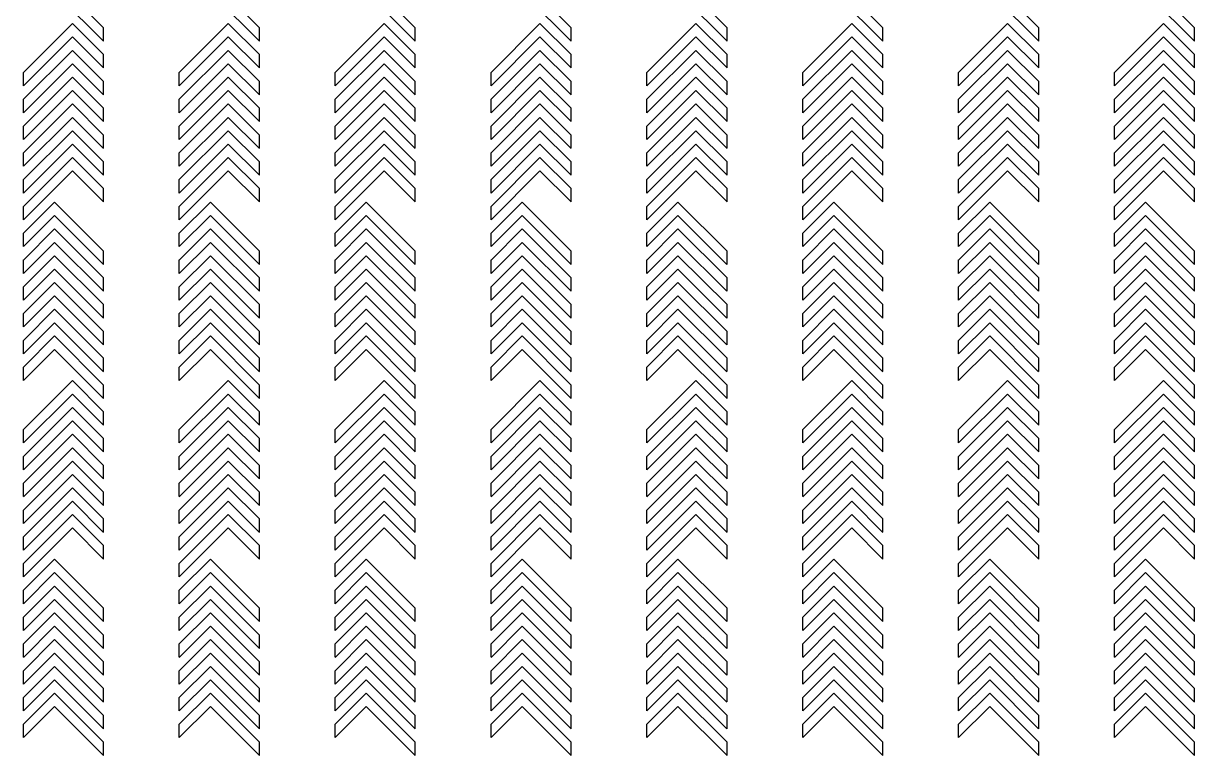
# Model space of a CAD drawing. Header units: millimetres. Extents: x 46777 to 318235, y 145162 to 336036.
# Drawn here: x 164199 to 166386, y 179256 to 180622 of the extents above; entities that cross this region are included whole.
import ezdxf

# ---------------------------------------------------------------- set-up
doc = ezdxf.new("R2010")
doc.units = ezdxf.units.MM

msp = doc.modelspace()

# ---------------------------------------------------------------- linework, layer by layer
at = {"color": 40, "true_color": 0xf8d731}
for p, q in [((164349.1, 180613.8), (164257.6, 180705.3)), ((164640.1, 180613.8), (164548.6, 180705.3)), ((164931.1, 180613.8), (164839.6, 180705.3)), ((165222.1, 180613.8), (165130.6, 180705.3)), ((165513.1, 180613.8), (165421.6, 180705.3)), ((165804.1, 180613.8), (165712.6, 180705.3)), ((166095.1, 180613.8), (166003.6, 180705.3)), ((166386.1, 180613.8), (166294.6, 180705.3)), ((164349.1, 180588.8), (164257.6, 180680.3)), ((164640.1, 180588.8), (164548.6, 180680.3)), ((164931.1, 180588.8), (164839.6, 180680.3)), ((165222.1, 180588.8), (165130.6, 180680.3)), ((165513.1, 180588.8), (165421.6, 180680.3)), ((165804.1, 180588.8), (165712.6, 180680.3)), ((166095.1, 180588.8), (166003.6, 180680.3)), ((166386.1, 180588.8), (166294.6, 180680.3)), ((164199.4, 180530.6), (164290.9, 180622)), ((164290.9, 180622), (164349.1, 180564)), ((164490.5, 180530.6), (164581.9, 180622)), ((164581.9, 180622), (164640.1, 180564)), ((164781.5, 180530.6), (164872.9, 180622)), ((164872.9, 180622), (164931.1, 180564)), ((165072.5, 180530.6), (165163.9, 180622)), ((165163.9, 180622), (165222.1, 180564)), ((165363.5, 180530.6), (165454.9, 180622)), ((165454.9, 180622), (165513.1, 180564)), ((165654.5, 180530.6), (165745.9, 180622)), ((165745.9, 180622), (165804.1, 180564)), ((165945.5, 180530.6), (166036.9, 180622)), ((166036.9, 180622), (166095.1, 180564)), ((166236.5, 180530.6), (166327.9, 180622)), ((166327.9, 180622), (166386.1, 180564)), ((164199.5, 180505.6), (164290.9, 180597)), ((164290.9, 180597), (164349.1, 180539)), ((164349.1, 180588.8), (164349.1, 180613.8)), ((164490.5, 180505.6), (164581.9, 180597)), ((164581.9, 180597), (164640.1, 180539)), ((164640.1, 180588.8), (164640.1, 180613.8)), ((164781.5, 180505.6), (164872.9, 180597)), ((164872.9, 180597), (164931.1, 180539)), ((164931.1, 180588.8), (164931.1, 180613.8)), ((165072.5, 180505.6), (165163.9, 180597)), ((165163.9, 180597), (165222.1, 180539)), ((165222.1, 180588.8), (165222.1, 180613.8)), ((165363.5, 180505.6), (165454.9, 180597)), ((165454.9, 180597), (165513.1, 180539)), ((165513.1, 180588.8), (165513.1, 180613.8)), ((165654.5, 180505.6), (165745.9, 180597)), ((165745.9, 180597), (165804.1, 180539)), ((165804.1, 180588.8), (165804.1, 180613.8)), ((165945.5, 180505.6), (166036.9, 180597)), ((166036.9, 180597), (166095.1, 180539)), ((166095.1, 180588.8), (166095.1, 180613.8)), ((166236.5, 180505.6), (166327.9, 180597)), ((166327.9, 180597), (166386.1, 180539)), ((166386.1, 180588.8), (166386.1, 180613.8)), ((164199.4, 180480.5), (164290.9, 180571.8)), ((164290.9, 180571.8), (164349.1, 180513.8)), ((164349.1, 180539), (164349.1, 180564)), ((164490.5, 180480.5), (164581.9, 180571.8)), ((164581.9, 180571.8), (164640.1, 180513.8)), ((164640.1, 180539), (164640.1, 180564)), ((164781.5, 180480.5), (164872.9, 180571.8)), ((164872.9, 180571.8), (164931.1, 180513.8)), ((164931.1, 180539), (164931.1, 180564)), ((165072.5, 180480.5), (165163.9, 180571.8)), ((165163.9, 180571.8), (165222.1, 180513.8)), ((165222.1, 180539), (165222.1, 180564)), ((165363.5, 180480.5), (165454.9, 180571.8)), ((165454.9, 180571.8), (165513.1, 180513.8)), ((165513.1, 180539), (165513.1, 180564)), ((165654.5, 180480.5), (165745.9, 180571.8)), ((165745.9, 180571.8), (165804.1, 180513.8)), ((165804.1, 180539), (165804.1, 180564)), ((165945.5, 180480.5), (166036.9, 180571.8)), ((166036.9, 180571.8), (166095.1, 180513.8)), ((166095.1, 180539), (166095.1, 180564)), ((166236.5, 180480.5), (166327.9, 180571.8)), ((166327.9, 180571.8), (166386.1, 180513.8)), ((166386.1, 180539), (166386.1, 180564)), ((164199.4, 180505.6), (164199.4, 180530.6)), ((164199.5, 180455.4), (164290.9, 180546.8)), ((164290.9, 180546.8), (164349.1, 180488.8)), ((164490.5, 180455.4), (164581.9, 180546.8)), ((164490.5, 180505.6), (164490.5, 180530.6)), ((164581.9, 180546.8), (164640.1, 180488.8)), ((164781.5, 180455.4), (164872.9, 180546.8)), ((164781.5, 180505.6), (164781.5, 180530.6)), ((164872.9, 180546.8), (164931.1, 180488.8)), ((165072.5, 180455.4), (165163.9, 180546.8)), ((165072.5, 180505.6), (165072.5, 180530.6)), ((165163.9, 180546.8), (165222.1, 180488.8)), ((165363.5, 180455.4), (165454.9, 180546.8)), ((165363.5, 180505.6), (165363.5, 180530.6)), ((165454.9, 180546.8), (165513.1, 180488.8)), ((165654.5, 180455.4), (165745.9, 180546.8)), ((165654.5, 180505.6), (165654.5, 180530.6)), ((165745.9, 180546.8), (165804.1, 180488.8)), ((165945.5, 180455.4), (166036.9, 180546.8)), ((165945.5, 180505.6), (165945.5, 180530.6)), ((166036.9, 180546.8), (166095.1, 180488.8)), ((166236.5, 180455.4), (166327.9, 180546.8)), ((166236.5, 180505.6), (166236.5, 180530.6)), ((166327.9, 180546.8), (166386.1, 180488.8)), ((164199.4, 180430.5), (164290.9, 180521.8)), ((164290.9, 180521.8), (164349.1, 180463.8)), ((164349.1, 180489), (164349.1, 180514)), ((164490.5, 180430.5), (164581.9, 180521.8)), ((164581.9, 180521.8), (164640.1, 180463.8)), ((164640.1, 180489), (164640.1, 180514)), ((164781.5, 180430.5), (164872.9, 180521.8)), ((164872.9, 180521.8), (164931.1, 180463.8)), ((164931.1, 180489), (164931.1, 180514)), ((165072.5, 180430.5), (165163.9, 180521.8)), ((165163.9, 180521.8), (165222.1, 180463.8)), ((165222.1, 180489), (165222.1, 180514)), ((165363.5, 180430.5), (165454.9, 180521.8)), ((165454.9, 180521.8), (165513.1, 180463.8)), ((165513.1, 180489), (165513.1, 180514)), ((165654.5, 180430.5), (165745.9, 180521.8)), ((165745.9, 180521.8), (165804.1, 180463.8)), ((165804.1, 180489), (165804.1, 180514)), ((165945.5, 180430.5), (166036.9, 180521.8)), ((166036.9, 180521.8), (166095.1, 180463.8)), ((166095.1, 180489), (166095.1, 180514)), ((166236.5, 180430.5), (166327.9, 180521.8)), ((166327.9, 180521.8), (166386.1, 180463.8)), ((166386.1, 180489), (166386.1, 180514)), ((164199.5, 180405.4), (164290.9, 180496.8)), ((164290.9, 180496.8), (164349.1, 180438.8)), ((164490.5, 180405.4), (164581.9, 180496.8)), ((164581.9, 180496.8), (164640.1, 180438.8)), ((164781.5, 180405.4), (164872.9, 180496.8)), ((164872.9, 180496.8), (164931.1, 180438.8)), ((165072.5, 180405.4), (165163.9, 180496.8)), ((165163.9, 180496.8), (165222.1, 180438.8)), ((165363.5, 180405.4), (165454.9, 180496.8)), ((165454.9, 180496.8), (165513.1, 180438.8)), ((165654.5, 180405.4), (165745.9, 180496.8)), ((165745.9, 180496.8), (165804.1, 180438.8)), ((165945.5, 180405.4), (166036.9, 180496.8)), ((166036.9, 180496.8), (166095.1, 180438.8)), ((166236.5, 180405.4), (166327.9, 180496.8)), ((166327.9, 180496.8), (166386.1, 180438.8)), ((164199.4, 180455.5), (164199.4, 180480.5)), ((164199.4, 180380.5), (164290.9, 180471.8)), ((164290.9, 180471.8), (164349.1, 180413.8)), ((164490.5, 180455.5), (164490.5, 180480.5)), ((164490.5, 180380.5), (164581.9, 180471.8)), ((164581.9, 180471.8), (164640.1, 180413.8)), ((164781.5, 180455.5), (164781.5, 180480.5)), ((164781.5, 180380.5), (164872.9, 180471.8)), ((164872.9, 180471.8), (164931.1, 180413.8)), ((165072.5, 180455.5), (165072.5, 180480.5)), ((165072.5, 180380.5), (165163.9, 180471.8)), ((165163.9, 180471.8), (165222.1, 180413.8)), ((165363.5, 180455.5), (165363.5, 180480.5)), ((165363.5, 180380.5), (165454.9, 180471.8)), ((165454.9, 180471.8), (165513.1, 180413.8)), ((165654.5, 180455.5), (165654.5, 180480.5)), ((165654.5, 180380.5), (165745.9, 180471.8)), ((165745.9, 180471.8), (165804.1, 180413.8)), ((165945.5, 180455.5), (165945.5, 180480.5)), ((165945.5, 180380.5), (166036.9, 180471.8)), ((166036.9, 180471.8), (166095.1, 180413.8)), ((166236.5, 180455.5), (166236.5, 180480.5)), ((166236.5, 180380.5), (166327.9, 180471.8)), ((166327.9, 180471.8), (166386.1, 180413.8)), ((164199.5, 180355.4), (164290.9, 180446.8)), ((164290.9, 180446.8), (164349.1, 180388.8)), ((164349.1, 180439), (164349.1, 180464)), ((164490.5, 180355.4), (164581.9, 180446.8)), ((164581.9, 180446.8), (164640.1, 180388.8)), ((164640.1, 180439), (164640.1, 180464)), ((164781.5, 180355.4), (164872.9, 180446.8)), ((164872.9, 180446.8), (164931.1, 180388.8)), ((164931.1, 180439), (164931.1, 180464)), ((165072.5, 180355.4), (165163.9, 180446.8)), ((165163.9, 180446.8), (165222.1, 180388.8)), ((165222.1, 180439), (165222.1, 180464)), ((165363.5, 180355.4), (165454.9, 180446.8)), ((165454.9, 180446.8), (165513.1, 180388.8)), ((165513.1, 180439), (165513.1, 180464)), ((165654.5, 180355.4), (165745.9, 180446.8)), ((165745.9, 180446.8), (165804.1, 180388.8)), ((165804.1, 180439), (165804.1, 180464)), ((165945.5, 180355.4), (166036.9, 180446.8)), ((166036.9, 180446.8), (166095.1, 180388.8)), ((166095.1, 180439), (166095.1, 180464)), ((166236.5, 180355.4), (166327.9, 180446.8)), ((166327.9, 180446.8), (166386.1, 180388.8)), ((166386.1, 180439), (166386.1, 180464)), ((164199.4, 180405.5), (164199.4, 180430.5)), ((164199.4, 180330.5), (164290.9, 180421.8)), ((164290.9, 180421.8), (164349.1, 180363.8)), ((164490.5, 180405.5), (164490.5, 180430.5)), ((164490.5, 180330.5), (164581.9, 180421.8)), ((164581.9, 180421.8), (164640.1, 180363.8)), ((164781.5, 180405.5), (164781.5, 180430.5)), ((164781.5, 180330.5), (164872.9, 180421.8)), ((164872.9, 180421.8), (164931.1, 180363.8)), ((165072.5, 180405.5), (165072.5, 180430.5)), ((165072.5, 180330.5), (165163.9, 180421.8)), ((165163.9, 180421.8), (165222.1, 180363.8)), ((165363.5, 180405.5), (165363.5, 180430.5)), ((165363.5, 180330.5), (165454.9, 180421.8)), ((165454.9, 180421.8), (165513.1, 180363.8)), ((165654.5, 180405.5), (165654.5, 180430.5)), ((165654.5, 180330.5), (165745.9, 180421.8)), ((165745.9, 180421.8), (165804.1, 180363.8)), ((165945.5, 180405.5), (165945.5, 180430.5)), ((165945.5, 180330.5), (166036.9, 180421.8)), ((166036.9, 180421.8), (166095.1, 180363.8)), ((166236.5, 180405.5), (166236.5, 180430.5)), ((166236.5, 180330.5), (166327.9, 180421.8)), ((166327.9, 180421.8), (166386.1, 180363.8)), ((164349.1, 180389), (164349.1, 180414)), ((164640.1, 180389), (164640.1, 180414)), ((164931.1, 180389), (164931.1, 180414)), ((165222.1, 180389), (165222.1, 180414)), ((165513.1, 180389), (165513.1, 180414)), ((165804.1, 180389), (165804.1, 180414)), ((166095.1, 180389), (166095.1, 180414)), ((166386.1, 180389), (166386.1, 180414)), ((164199.4, 180355.5), (164199.4, 180380.5)), ((164199.5, 180305.4), (164290.9, 180396.8)), ((164290.9, 180396.8), (164349.1, 180338.8)), ((164490.5, 180305.4), (164581.9, 180396.8)), ((164490.5, 180355.5), (164490.5, 180380.5)), ((164581.9, 180396.8), (164640.1, 180338.8)), ((164781.5, 180305.4), (164872.9, 180396.8)), ((164781.5, 180355.5), (164781.5, 180380.5)), ((164872.9, 180396.8), (164931.1, 180338.8)), ((165072.5, 180305.4), (165163.9, 180396.8)), ((165072.5, 180355.5), (165072.5, 180380.5)), ((165163.9, 180396.8), (165222.1, 180338.8)), ((165363.5, 180305.4), (165454.9, 180396.8)), ((165363.5, 180355.5), (165363.5, 180380.5)), ((165454.9, 180396.8), (165513.1, 180338.8)), ((165654.5, 180305.4), (165745.9, 180396.8)), ((165654.5, 180355.5), (165654.5, 180380.5)), ((165745.9, 180396.8), (165804.1, 180338.8)), ((165945.5, 180305.4), (166036.9, 180396.8)), ((165945.5, 180355.5), (165945.5, 180380.5)), ((166036.9, 180396.8), (166095.1, 180338.8)), ((166236.5, 180305.4), (166327.9, 180396.8)), ((166236.5, 180355.5), (166236.5, 180380.5)), ((166327.9, 180396.8), (166386.1, 180338.8)), ((164199.4, 180280.5), (164290.9, 180372)), ((164290.9, 180372), (164349.1, 180314)), ((164349.1, 180339), (164349.1, 180364)), ((164490.5, 180280.5), (164581.9, 180372)), ((164581.9, 180372), (164640.1, 180314)), ((164640.1, 180339), (164640.1, 180364)), ((164781.5, 180280.5), (164872.9, 180372)), ((164872.9, 180372), (164931.1, 180314)), ((164931.1, 180339), (164931.1, 180364)), ((165072.5, 180280.5), (165163.9, 180372)), ((165163.9, 180372), (165222.1, 180314)), ((165222.1, 180339), (165222.1, 180364)), ((165363.5, 180280.5), (165454.9, 180372)), ((165454.9, 180372), (165513.1, 180314)), ((165513.1, 180339), (165513.1, 180364)), ((165654.5, 180280.5), (165745.9, 180372)), ((165745.9, 180372), (165804.1, 180314)), ((165804.1, 180339), (165804.1, 180364)), ((165945.5, 180280.5), (166036.9, 180372)), ((166036.9, 180372), (166095.1, 180314)), ((166095.1, 180339), (166095.1, 180364)), ((166236.5, 180280.5), (166327.9, 180372)), ((166327.9, 180372), (166386.1, 180314)), ((166386.1, 180339), (166386.1, 180364)), ((164199.4, 180255.5), (164290.9, 180347)), ((164290.9, 180347), (164349.1, 180289)), ((164490.5, 180255.5), (164581.9, 180347)), ((164581.9, 180347), (164640.1, 180289)), ((164781.5, 180255.5), (164872.9, 180347)), ((164872.9, 180347), (164931.1, 180289)), ((165072.5, 180255.5), (165163.9, 180347)), ((165163.9, 180347), (165222.1, 180289)), ((165363.5, 180255.5), (165454.9, 180347)), ((165454.9, 180347), (165513.1, 180289)), ((165654.5, 180255.5), (165745.9, 180347)), ((165745.9, 180347), (165804.1, 180289)), ((165945.5, 180255.5), (166036.9, 180347)), ((166036.9, 180347), (166095.1, 180289)), ((166236.5, 180255.5), (166327.9, 180347)), ((166327.9, 180347), (166386.1, 180289)), ((164199.4, 180305.5), (164199.4, 180330.5)), ((164349.1, 180289), (164349.1, 180314)), ((164490.5, 180305.5), (164490.5, 180330.5)), ((164640.1, 180289), (164640.1, 180314)), ((164781.5, 180305.5), (164781.5, 180330.5)), ((164931.1, 180289), (164931.1, 180314)), ((165072.5, 180305.5), (165072.5, 180330.5)), ((165222.1, 180289), (165222.1, 180314)), ((165363.5, 180305.5), (165363.5, 180330.5)), ((165513.1, 180289), (165513.1, 180314)), ((165654.5, 180305.5), (165654.5, 180330.5)), ((165804.1, 180289), (165804.1, 180314)), ((165945.5, 180305.5), (165945.5, 180330.5)), ((166095.1, 180289), (166095.1, 180314)), ((166236.5, 180305.5), (166236.5, 180330.5)), ((166386.1, 180289), (166386.1, 180314)), ((164199.4, 180255.5), (164199.4, 180280.5)), ((164257.6, 180288.7), (164199.5, 180230.6)), ((164349.1, 180197.3), (164257.6, 180288.7)), ((164548.6, 180288.7), (164490.5, 180230.6)), ((164490.5, 180255.5), (164490.5, 180280.5)), ((164640.1, 180197.3), (164548.6, 180288.7)), ((164839.6, 180288.7), (164781.5, 180230.6)), ((164781.5, 180255.5), (164781.5, 180280.5)), ((164931.1, 180197.3), (164839.6, 180288.7)), ((165130.6, 180288.7), (165072.5, 180230.6)), ((165072.5, 180255.5), (165072.5, 180280.5)), ((165222.1, 180197.3), (165130.6, 180288.7)), ((165421.6, 180288.7), (165363.5, 180230.6)), ((165363.5, 180255.5), (165363.5, 180280.5)), ((165513.1, 180197.3), (165421.6, 180288.7)), ((165712.6, 180288.7), (165654.5, 180230.6)), ((165654.5, 180255.5), (165654.5, 180280.5)), ((165804.1, 180197.3), (165712.6, 180288.7)), ((166003.6, 180288.7), (165945.5, 180230.6)), ((165945.5, 180255.5), (165945.5, 180280.5)), ((166095.1, 180197.3), (166003.6, 180288.7)), ((166294.6, 180288.7), (166236.5, 180230.6)), ((166236.5, 180255.5), (166236.5, 180280.5)), ((166386.1, 180197.3), (166294.6, 180288.7)), ((164257.6, 180263.7), (164199.5, 180205.6)), ((164349, 180172.2), (164257.6, 180263.7)), ((164548.6, 180263.7), (164490.5, 180205.6)), ((164640, 180172.2), (164548.6, 180263.7)), ((164839.6, 180263.7), (164781.5, 180205.6)), ((164931, 180172.2), (164839.6, 180263.7)), ((165130.6, 180263.7), (165072.5, 180205.6)), ((165222, 180172.2), (165130.6, 180263.7)), ((165421.6, 180263.7), (165363.5, 180205.6)), ((165513, 180172.2), (165421.6, 180263.7)), ((165712.6, 180263.7), (165654.5, 180205.6)), ((165804, 180172.2), (165712.6, 180263.7)), ((166003.6, 180263.7), (165945.5, 180205.6)), ((166095, 180172.2), (166003.6, 180263.7)), ((166294.6, 180263.7), (166236.5, 180205.6)), ((166386, 180172.2), (166294.6, 180263.7)), ((164257.6, 180238.5), (164199.5, 180180.5)), ((164199.5, 180205.6), (164199.5, 180230.6)), ((164349.1, 180147.2), (164257.6, 180238.5)), ((164548.6, 180238.5), (164490.5, 180180.5)), ((164490.5, 180205.6), (164490.5, 180230.6)), ((164640.1, 180147.2), (164548.6, 180238.5)), ((164839.6, 180238.5), (164781.5, 180180.5)), ((164781.5, 180205.6), (164781.5, 180230.6)), ((164931.1, 180147.2), (164839.6, 180238.5)), ((165130.6, 180238.5), (165072.5, 180180.5)), ((165072.5, 180205.6), (165072.5, 180230.6)), ((165222.1, 180147.2), (165130.6, 180238.5)), ((165421.6, 180238.5), (165363.5, 180180.5)), ((165363.5, 180205.6), (165363.5, 180230.6)), ((165513.1, 180147.2), (165421.6, 180238.5)), ((165712.6, 180238.5), (165654.5, 180180.5)), ((165654.5, 180205.6), (165654.5, 180230.6)), ((165804.1, 180147.2), (165712.6, 180238.5)), ((166003.6, 180238.5), (165945.5, 180180.5)), ((165945.5, 180205.6), (165945.5, 180230.6)), ((166095.1, 180147.2), (166003.6, 180238.5)), ((166294.6, 180238.5), (166236.5, 180180.5)), ((166236.5, 180205.6), (166236.5, 180230.6)), ((166386.1, 180147.2), (166294.6, 180238.5)), ((164257.6, 180213.5), (164199.5, 180155.5)), ((164349, 180122.1), (164257.6, 180213.5)), ((164548.6, 180213.5), (164490.5, 180155.5)), ((164640, 180122.1), (164548.6, 180213.5)), ((164839.6, 180213.5), (164781.5, 180155.5)), ((164931, 180122.1), (164839.6, 180213.5)), ((165130.6, 180213.5), (165072.5, 180155.5)), ((165222, 180122.1), (165130.6, 180213.5)), ((165421.6, 180213.5), (165363.5, 180155.5)), ((165513, 180122.1), (165421.6, 180213.5)), ((165712.6, 180213.5), (165654.5, 180155.5)), ((165804, 180122.1), (165712.6, 180213.5)), ((166003.6, 180213.5), (165945.5, 180155.5)), ((166095, 180122.1), (166003.6, 180213.5)), ((166294.6, 180213.5), (166236.5, 180155.5)), ((166386, 180122.1), (166294.6, 180213.5)), ((164257.6, 180188.5), (164199.5, 180130.5)), ((164199.5, 180155.6), (164199.5, 180180.6)), ((164349.1, 180097.2), (164257.6, 180188.5)), ((164349.1, 180172.3), (164349.1, 180197.3)), ((164548.6, 180188.5), (164490.5, 180130.5)), ((164490.5, 180155.6), (164490.5, 180180.6)), ((164640.1, 180097.2), (164548.6, 180188.5)), ((164640.1, 180172.3), (164640.1, 180197.3)), ((164839.6, 180188.5), (164781.5, 180130.5)), ((164781.5, 180155.6), (164781.5, 180180.6)), ((164931.1, 180097.2), (164839.6, 180188.5)), ((164931.1, 180172.3), (164931.1, 180197.3)), ((165130.6, 180188.5), (165072.5, 180130.5)), ((165072.5, 180155.6), (165072.5, 180180.6)), ((165222.1, 180097.2), (165130.6, 180188.5)), ((165222.1, 180172.3), (165222.1, 180197.3)), ((165421.6, 180188.5), (165363.5, 180130.5)), ((165363.5, 180155.6), (165363.5, 180180.6)), ((165513.1, 180097.2), (165421.6, 180188.5)), ((165513.1, 180172.3), (165513.1, 180197.3)), ((165712.6, 180188.5), (165654.5, 180130.5)), ((165654.5, 180155.6), (165654.5, 180180.6)), ((165804.1, 180097.2), (165712.6, 180188.5)), ((165804.1, 180172.3), (165804.1, 180197.3)), ((166003.6, 180188.5), (165945.5, 180130.5)), ((165945.5, 180155.6), (165945.5, 180180.6)), ((166095.1, 180097.2), (166003.6, 180188.5)), ((166095.1, 180172.3), (166095.1, 180197.3)), ((166294.6, 180188.5), (166236.5, 180130.5)), ((166236.5, 180155.6), (166236.5, 180180.6)), ((166386.1, 180097.2), (166294.6, 180188.5)), ((166386.1, 180172.3), (166386.1, 180197.3)), ((164257.6, 180163.5), (164199.5, 180105.5)), ((164349, 180072.1), (164257.6, 180163.5)), ((164548.6, 180163.5), (164490.5, 180105.5)), ((164640, 180072.1), (164548.6, 180163.5)), ((164839.6, 180163.5), (164781.5, 180105.5)), ((164931, 180072.1), (164839.6, 180163.5)), ((165130.6, 180163.5), (165072.5, 180105.5)), ((165222, 180072.1), (165130.6, 180163.5)), ((165421.6, 180163.5), (165363.5, 180105.5)), ((165513, 180072.1), (165421.6, 180163.5)), ((165712.6, 180163.5), (165654.5, 180105.5)), ((165804, 180072.1), (165712.6, 180163.5)), ((166003.6, 180163.5), (165945.5, 180105.5)), ((166095, 180072.1), (166003.6, 180163.5)), ((166294.6, 180163.5), (166236.5, 180105.5)), ((166386, 180072.1), (166294.6, 180163.5)), ((164257.6, 180138.5), (164199.5, 180080.5)), ((164349.1, 180047.2), (164257.6, 180138.5)), ((164349.1, 180122.2), (164349.1, 180147.2)), ((164548.6, 180138.5), (164490.5, 180080.5)), ((164640.1, 180047.2), (164548.6, 180138.5)), ((164640.1, 180122.2), (164640.1, 180147.2)), ((164839.6, 180138.5), (164781.5, 180080.5)), ((164931.1, 180047.2), (164839.6, 180138.5)), ((164931.1, 180122.2), (164931.1, 180147.2)), ((165130.6, 180138.5), (165072.5, 180080.5)), ((165222.1, 180047.2), (165130.6, 180138.5)), ((165222.1, 180122.2), (165222.1, 180147.2)), ((165421.6, 180138.5), (165363.5, 180080.5)), ((165513.1, 180047.2), (165421.6, 180138.5)), ((165513.1, 180122.2), (165513.1, 180147.2)), ((165712.6, 180138.5), (165654.5, 180080.5)), ((165804.1, 180047.2), (165712.6, 180138.5)), ((165804.1, 180122.2), (165804.1, 180147.2)), ((166003.6, 180138.5), (165945.5, 180080.5)), ((166095.1, 180047.2), (166003.6, 180138.5)), ((166095.1, 180122.2), (166095.1, 180147.2)), ((166294.6, 180138.5), (166236.5, 180080.5)), ((166386.1, 180047.2), (166294.6, 180138.5)), ((166386.1, 180122.2), (166386.1, 180147.2)), ((164199.5, 180105.6), (164199.5, 180130.6)), ((164490.5, 180105.6), (164490.5, 180130.6)), ((164781.5, 180105.6), (164781.5, 180130.6)), ((165072.5, 180105.6), (165072.5, 180130.6)), ((165363.5, 180105.6), (165363.5, 180130.6)), ((165654.5, 180105.6), (165654.5, 180130.6)), ((165945.5, 180105.6), (165945.5, 180130.6)), ((166236.5, 180105.6), (166236.5, 180130.6)), ((164257.6, 180113.5), (164199.5, 180055.5)), ((164349, 180022.1), (164257.6, 180113.5)), ((164349.1, 180072.2), (164349.1, 180097.2)), ((164548.6, 180113.5), (164490.5, 180055.5)), ((164640, 180022.1), (164548.6, 180113.5)), ((164640.1, 180072.2), (164640.1, 180097.2)), ((164839.6, 180113.5), (164781.5, 180055.5)), ((164931, 180022.1), (164839.6, 180113.5)), ((164931.1, 180072.2), (164931.1, 180097.2)), ((165130.6, 180113.5), (165072.5, 180055.5)), ((165222, 180022.1), (165130.6, 180113.5)), ((165222.1, 180072.2), (165222.1, 180097.2)), ((165421.6, 180113.5), (165363.5, 180055.5)), ((165513, 180022.1), (165421.6, 180113.5)), ((165513.1, 180072.2), (165513.1, 180097.2)), ((165712.6, 180113.5), (165654.5, 180055.5)), ((165804, 180022.1), (165712.6, 180113.5)), ((165804.1, 180072.2), (165804.1, 180097.2)), ((166003.6, 180113.5), (165945.5, 180055.5)), ((166095, 180022.1), (166003.6, 180113.5)), ((166095.1, 180072.2), (166095.1, 180097.2)), ((166294.6, 180113.5), (166236.5, 180055.5)), ((166386, 180022.1), (166294.6, 180113.5)), ((166386.1, 180072.2), (166386.1, 180097.2)), ((164257.6, 180088.5), (164199.5, 180030.5)), ((164199.5, 180055.6), (164199.5, 180080.6)), ((164349.1, 179997.2), (164257.6, 180088.5)), ((164548.6, 180088.5), (164490.5, 180030.5)), ((164490.5, 180055.6), (164490.5, 180080.6)), ((164640.1, 179997.2), (164548.6, 180088.5)), ((164839.6, 180088.5), (164781.5, 180030.5)), ((164781.5, 180055.6), (164781.5, 180080.6)), ((164931.1, 179997.2), (164839.6, 180088.5)), ((165130.6, 180088.5), (165072.5, 180030.5)), ((165072.5, 180055.6), (165072.5, 180080.6)), ((165222.1, 179997.2), (165130.6, 180088.5)), ((165421.6, 180088.5), (165363.5, 180030.5)), ((165363.5, 180055.6), (165363.5, 180080.6)), ((165513.1, 179997.2), (165421.6, 180088.5)), ((165712.6, 180088.5), (165654.5, 180030.5)), ((165654.5, 180055.6), (165654.5, 180080.6)), ((165804.1, 179997.2), (165712.6, 180088.5)), ((166003.6, 180088.5), (165945.5, 180030.5)), ((165945.5, 180055.6), (165945.5, 180080.6)), ((166095.1, 179997.2), (166003.6, 180088.5)), ((166294.6, 180088.5), (166236.5, 180030.5)), ((166236.5, 180055.6), (166236.5, 180080.6)), ((166386.1, 179997.2), (166294.6, 180088.5)), ((164257.6, 180063.5), (164199.5, 180005.5)), ((164349, 179972.1), (164257.6, 180063.5)), ((164548.6, 180063.5), (164490.5, 180005.5)), ((164640, 179972.1), (164548.6, 180063.5)), ((164839.6, 180063.5), (164781.5, 180005.5)), ((164931, 179972.1), (164839.6, 180063.5)), ((165130.6, 180063.5), (165072.5, 180005.5)), ((165222, 179972.1), (165130.6, 180063.5)), ((165421.6, 180063.5), (165363.5, 180005.5)), ((165513, 179972.1), (165421.6, 180063.5)), ((165712.6, 180063.5), (165654.5, 180005.5)), ((165804, 179972.1), (165712.6, 180063.5)), ((166003.6, 180063.5), (165945.5, 180005.5)), ((166095, 179972.1), (166003.6, 180063.5)), ((166294.6, 180063.5), (166236.5, 180005.5)), ((166386, 179972.1), (166294.6, 180063.5)), ((164257.6, 180038.7), (164199.5, 179980.6)), ((164199.5, 180005.6), (164199.5, 180030.6)), ((164349.1, 179947.2), (164257.6, 180038.7)), ((164349.1, 180022.2), (164349.1, 180047.2)), ((164548.6, 180038.7), (164490.5, 179980.6)), ((164490.5, 180005.6), (164490.5, 180030.6)), ((164640.1, 179947.2), (164548.6, 180038.7)), ((164640.1, 180022.2), (164640.1, 180047.2)), ((164839.6, 180038.7), (164781.5, 179980.6)), ((164781.5, 180005.6), (164781.5, 180030.6)), ((164931.1, 179947.2), (164839.6, 180038.7)), ((164931.1, 180022.2), (164931.1, 180047.2)), ((165130.6, 180038.7), (165072.5, 179980.6)), ((165072.5, 180005.6), (165072.5, 180030.6)), ((165222.1, 179947.2), (165130.6, 180038.7)), ((165222.1, 180022.2), (165222.1, 180047.2)), ((165421.6, 180038.7), (165363.5, 179980.6)), ((165363.5, 180005.6), (165363.5, 180030.6)), ((165513.1, 179947.2), (165421.6, 180038.7)), ((165513.1, 180022.2), (165513.1, 180047.2)), ((165712.6, 180038.7), (165654.5, 179980.6)), ((165654.5, 180005.6), (165654.5, 180030.6)), ((165804.1, 179947.2), (165712.6, 180038.7)), ((165804.1, 180022.2), (165804.1, 180047.2)), ((166003.6, 180038.7), (165945.5, 179980.6)), ((165945.5, 180005.6), (165945.5, 180030.6)), ((166095.1, 179947.2), (166003.6, 180038.7)), ((166095.1, 180022.2), (166095.1, 180047.2)), ((166294.6, 180038.7), (166236.5, 179980.6)), ((166236.5, 180005.6), (166236.5, 180030.6)), ((166386.1, 179947.2), (166294.6, 180038.7)), ((166386.1, 180022.2), (166386.1, 180047.2)), ((164257.6, 180013.7), (164199.5, 179955.6)), ((164349.1, 179922.2), (164257.6, 180013.7)), ((164548.6, 180013.7), (164490.5, 179955.6)), ((164640.1, 179922.2), (164548.6, 180013.7)), ((164839.6, 180013.7), (164781.5, 179955.6)), ((164931.1, 179922.2), (164839.6, 180013.7)), ((165130.6, 180013.7), (165072.5, 179955.6)), ((165222.1, 179922.2), (165130.6, 180013.7)), ((165421.6, 180013.7), (165363.5, 179955.6)), ((165513.1, 179922.2), (165421.6, 180013.7)), ((165712.6, 180013.7), (165654.5, 179955.6)), ((165804.1, 179922.2), (165712.6, 180013.7)), ((166003.6, 180013.7), (165945.5, 179955.6)), ((166095.1, 179922.2), (166003.6, 180013.7)), ((166294.6, 180013.7), (166236.5, 179955.6)), ((166386.1, 179922.2), (166294.6, 180013.7)), ((164349.1, 179972.2), (164349.1, 179997.2)), ((164640.1, 179972.2), (164640.1, 179997.2)), ((164931.1, 179972.2), (164931.1, 179997.2)), ((165222.1, 179972.2), (165222.1, 179997.2)), ((165513.1, 179972.2), (165513.1, 179997.2)), ((165804.1, 179972.2), (165804.1, 179997.2)), ((166095.1, 179972.2), (166095.1, 179997.2)), ((166386.1, 179972.2), (166386.1, 179997.2)), ((164199.5, 179955.6), (164199.5, 179980.6)), ((164490.5, 179955.6), (164490.5, 179980.6)), ((164781.5, 179955.6), (164781.5, 179980.6)), ((165072.5, 179955.6), (165072.5, 179980.6)), ((165363.5, 179955.6), (165363.5, 179980.6)), ((165654.5, 179955.6), (165654.5, 179980.6)), ((165945.5, 179955.6), (165945.5, 179980.6)), ((166236.5, 179955.6), (166236.5, 179980.6)), ((164199.4, 179864), (164290.9, 179955.4)), ((164290.9, 179955.4), (164349.1, 179897.4)), ((164349.1, 179922.2), (164349.1, 179947.2)), ((164490.5, 179864), (164581.9, 179955.4)), ((164581.9, 179955.4), (164640.1, 179897.4)), ((164640.1, 179922.2), (164640.1, 179947.2)), ((164781.5, 179864), (164872.9, 179955.4)), ((164872.9, 179955.4), (164931.1, 179897.4)), ((164931.1, 179922.2), (164931.1, 179947.2)), ((165072.5, 179864), (165163.9, 179955.4)), ((165163.9, 179955.4), (165222.1, 179897.4)), ((165222.1, 179922.2), (165222.1, 179947.2)), ((165363.5, 179864), (165454.9, 179955.4)), ((165454.9, 179955.4), (165513.1, 179897.4)), ((165513.1, 179922.2), (165513.1, 179947.2)), ((165654.5, 179864), (165745.9, 179955.4)), ((165745.9, 179955.4), (165804.1, 179897.4)), ((165804.1, 179922.2), (165804.1, 179947.2)), ((165945.5, 179864), (166036.9, 179955.4)), ((166036.9, 179955.4), (166095.1, 179897.4)), ((166095.1, 179922.2), (166095.1, 179947.2)), ((166236.5, 179864), (166327.9, 179955.4)), ((166327.9, 179955.4), (166386.1, 179897.4)), ((166386.1, 179922.2), (166386.1, 179947.2)), ((164199.5, 179839), (164290.9, 179930.4)), ((164290.9, 179930.4), (164349.1, 179872.4)), ((164490.5, 179839), (164581.9, 179930.4)), ((164581.9, 179930.4), (164640.1, 179872.4)), ((164781.5, 179839), (164872.9, 179930.4)), ((164872.9, 179930.4), (164931.1, 179872.4)), ((165072.5, 179839), (165163.9, 179930.4)), ((165163.9, 179930.4), (165222.1, 179872.4)), ((165363.5, 179839), (165454.9, 179930.4)), ((165454.9, 179930.4), (165513.1, 179872.4)), ((165654.5, 179839), (165745.9, 179930.4)), ((165745.9, 179930.4), (165804.1, 179872.4)), ((165945.5, 179839), (166036.9, 179930.4)), ((166036.9, 179930.4), (166095.1, 179872.4)), ((166236.5, 179839), (166327.9, 179930.4)), ((166327.9, 179930.4), (166386.1, 179872.4)), ((164199.4, 179813.9), (164290.9, 179905.2)), ((164290.9, 179905.2), (164349.1, 179847.2)), ((164349.1, 179872.4), (164349.1, 179897.4)), ((164490.5, 179813.9), (164581.9, 179905.2)), ((164581.9, 179905.2), (164640.1, 179847.2)), ((164640.1, 179872.4), (164640.1, 179897.4)), ((164781.5, 179813.9), (164872.9, 179905.2)), ((164872.9, 179905.2), (164931.1, 179847.2)), ((164931.1, 179872.4), (164931.1, 179897.4)), ((165072.5, 179813.9), (165163.9, 179905.2)), ((165163.9, 179905.2), (165222.1, 179847.2)), ((165222.1, 179872.4), (165222.1, 179897.4)), ((165363.5, 179813.9), (165454.9, 179905.2)), ((165454.9, 179905.2), (165513.1, 179847.2)), ((165513.1, 179872.4), (165513.1, 179897.4)), ((165654.5, 179813.9), (165745.9, 179905.2)), ((165745.9, 179905.2), (165804.1, 179847.2)), ((165804.1, 179872.4), (165804.1, 179897.4)), ((165945.5, 179813.9), (166036.9, 179905.2)), ((166036.9, 179905.2), (166095.1, 179847.2)), ((166095.1, 179872.4), (166095.1, 179897.4)), ((166236.5, 179813.9), (166327.9, 179905.2)), ((166327.9, 179905.2), (166386.1, 179847.2)), ((166386.1, 179872.4), (166386.1, 179897.4)), ((164199.5, 179788.8), (164290.9, 179880.2)), ((164290.9, 179880.2), (164349.1, 179822.2)), ((164490.5, 179788.8), (164581.9, 179880.2)), ((164581.9, 179880.2), (164640.1, 179822.2)), ((164781.5, 179788.8), (164872.9, 179880.2)), ((164872.9, 179880.2), (164931.1, 179822.2)), ((165072.5, 179788.8), (165163.9, 179880.2)), ((165163.9, 179880.2), (165222.1, 179822.2)), ((165363.5, 179788.8), (165454.9, 179880.2)), ((165454.9, 179880.2), (165513.1, 179822.2)), ((165654.5, 179788.8), (165745.9, 179880.2)), ((165745.9, 179880.2), (165804.1, 179822.2)), ((165945.5, 179788.8), (166036.9, 179880.2)), ((166036.9, 179880.2), (166095.1, 179822.2)), ((166236.5, 179788.8), (166327.9, 179880.2)), ((166327.9, 179880.2), (166386.1, 179822.2)), ((164199.4, 179839), (164199.4, 179864)), ((164199.4, 179763.9), (164290.9, 179855.2)), ((164290.9, 179855.2), (164349.1, 179797.2)), ((164490.5, 179839), (164490.5, 179864)), ((164490.5, 179763.9), (164581.9, 179855.2)), ((164581.9, 179855.2), (164640.1, 179797.2)), ((164781.5, 179839), (164781.5, 179864)), ((164781.5, 179763.9), (164872.9, 179855.2)), ((164872.9, 179855.2), (164931.1, 179797.2)), ((165072.5, 179839), (165072.5, 179864)), ((165072.5, 179763.9), (165163.9, 179855.2)), ((165163.9, 179855.2), (165222.1, 179797.2)), ((165363.5, 179839), (165363.5, 179864)), ((165363.5, 179763.9), (165454.9, 179855.2)), ((165454.9, 179855.2), (165513.1, 179797.2)), ((165654.5, 179839), (165654.5, 179864)), ((165654.5, 179763.9), (165745.9, 179855.2)), ((165745.9, 179855.2), (165804.1, 179797.2)), ((165945.5, 179839), (165945.5, 179864)), ((165945.5, 179763.9), (166036.9, 179855.2)), ((166036.9, 179855.2), (166095.1, 179797.2)), ((166236.5, 179839), (166236.5, 179864)), ((166236.5, 179763.9), (166327.9, 179855.2)), ((166327.9, 179855.2), (166386.1, 179797.2)), ((164199.5, 179738.8), (164290.9, 179830.2)), ((164290.9, 179830.2), (164349.1, 179772.2)), ((164349.1, 179822.4), (164349.1, 179847.4)), ((164490.5, 179738.8), (164581.9, 179830.2)), ((164581.9, 179830.2), (164640.1, 179772.2)), ((164640.1, 179822.4), (164640.1, 179847.4)), ((164781.5, 179738.8), (164872.9, 179830.2)), ((164872.9, 179830.2), (164931.1, 179772.2)), ((164931.1, 179822.4), (164931.1, 179847.4)), ((165072.5, 179738.8), (165163.9, 179830.2)), ((165163.9, 179830.2), (165222.1, 179772.2)), ((165222.1, 179822.4), (165222.1, 179847.4)), ((165363.5, 179738.8), (165454.9, 179830.2)), ((165454.9, 179830.2), (165513.1, 179772.2)), ((165513.1, 179822.4), (165513.1, 179847.4)), ((165654.5, 179738.8), (165745.9, 179830.2)), ((165745.9, 179830.2), (165804.1, 179772.2)), ((165804.1, 179822.4), (165804.1, 179847.4)), ((165945.5, 179738.8), (166036.9, 179830.2)), ((166036.9, 179830.2), (166095.1, 179772.2)), ((166095.1, 179822.4), (166095.1, 179847.4)), ((166236.5, 179738.8), (166327.9, 179830.2)), ((166327.9, 179830.2), (166386.1, 179772.2)), ((166386.1, 179822.4), (166386.1, 179847.4)), ((164199.4, 179788.9), (164199.4, 179813.9)), ((164490.5, 179788.9), (164490.5, 179813.9)), ((164781.5, 179788.9), (164781.5, 179813.9)), ((165072.5, 179788.9), (165072.5, 179813.9)), ((165363.5, 179788.9), (165363.5, 179813.9)), ((165654.5, 179788.9), (165654.5, 179813.9)), ((165945.5, 179788.9), (165945.5, 179813.9)), ((166236.5, 179788.9), (166236.5, 179813.9)), ((164199.4, 179713.9), (164290.9, 179805.2)), ((164290.9, 179805.2), (164349.1, 179747.2)), ((164349.1, 179772.4), (164349.1, 179797.4)), ((164490.5, 179713.9), (164581.9, 179805.2)), ((164581.9, 179805.2), (164640.1, 179747.2)), ((164640.1, 179772.4), (164640.1, 179797.4)), ((164781.5, 179713.9), (164872.9, 179805.2)), ((164872.9, 179805.2), (164931.1, 179747.2)), ((164931.1, 179772.4), (164931.1, 179797.4)), ((165072.5, 179713.9), (165163.9, 179805.2)), ((165163.9, 179805.2), (165222.1, 179747.2)), ((165222.1, 179772.4), (165222.1, 179797.4)), ((165363.5, 179713.9), (165454.9, 179805.2)), ((165454.9, 179805.2), (165513.1, 179747.2)), ((165513.1, 179772.4), (165513.1, 179797.4)), ((165654.5, 179713.9), (165745.9, 179805.2)), ((165745.9, 179805.2), (165804.1, 179747.2)), ((165804.1, 179772.4), (165804.1, 179797.4)), ((165945.5, 179713.9), (166036.9, 179805.2)), ((166036.9, 179805.2), (166095.1, 179747.2)), ((166095.1, 179772.4), (166095.1, 179797.4)), ((166236.5, 179713.9), (166327.9, 179805.2)), ((166327.9, 179805.2), (166386.1, 179747.2)), ((166386.1, 179772.4), (166386.1, 179797.4)), ((164199.5, 179688.8), (164290.9, 179780.2)), ((164290.9, 179780.2), (164349.1, 179722.2)), ((164490.5, 179688.8), (164581.9, 179780.2)), ((164581.9, 179780.2), (164640.1, 179722.2)), ((164781.5, 179688.8), (164872.9, 179780.2)), ((164872.9, 179780.2), (164931.1, 179722.2)), ((165072.5, 179688.8), (165163.9, 179780.2)), ((165163.9, 179780.2), (165222.1, 179722.2)), ((165363.5, 179688.8), (165454.9, 179780.2)), ((165454.9, 179780.2), (165513.1, 179722.2)), ((165654.5, 179688.8), (165745.9, 179780.2)), ((165745.9, 179780.2), (165804.1, 179722.2)), ((165945.5, 179688.8), (166036.9, 179780.2)), ((166036.9, 179780.2), (166095.1, 179722.2)), ((166236.5, 179688.8), (166327.9, 179780.2)), ((166327.9, 179780.2), (166386.1, 179722.2)), ((164199.4, 179738.9), (164199.4, 179763.9)), ((164199.4, 179663.9), (164290.9, 179755.2)), ((164290.9, 179755.2), (164349.1, 179697.2)), ((164349.1, 179722.4), (164349.1, 179747.4)), ((164490.5, 179738.9), (164490.5, 179763.9)), ((164490.5, 179663.9), (164581.9, 179755.2)), ((164581.9, 179755.2), (164640.1, 179697.2)), ((164640.1, 179722.4), (164640.1, 179747.4)), ((164781.5, 179738.9), (164781.5, 179763.9)), ((164781.5, 179663.9), (164872.9, 179755.2)), ((164872.9, 179755.2), (164931.1, 179697.2)), ((164931.1, 179722.4), (164931.1, 179747.4)), ((165072.5, 179738.9), (165072.5, 179763.9)), ((165072.5, 179663.9), (165163.9, 179755.2)), ((165163.9, 179755.2), (165222.1, 179697.2)), ((165222.1, 179722.4), (165222.1, 179747.4)), ((165363.5, 179738.9), (165363.5, 179763.9)), ((165363.5, 179663.9), (165454.9, 179755.2)), ((165454.9, 179755.2), (165513.1, 179697.2)), ((165513.1, 179722.4), (165513.1, 179747.4)), ((165654.5, 179738.9), (165654.5, 179763.9)), ((165654.5, 179663.9), (165745.9, 179755.2)), ((165745.9, 179755.2), (165804.1, 179697.2)), ((165804.1, 179722.4), (165804.1, 179747.4)), ((165945.5, 179738.9), (165945.5, 179763.9)), ((165945.5, 179663.9), (166036.9, 179755.2)), ((166036.9, 179755.2), (166095.1, 179697.2)), ((166095.1, 179722.4), (166095.1, 179747.4)), ((166236.5, 179738.9), (166236.5, 179763.9)), ((166236.5, 179663.9), (166327.9, 179755.2)), ((166327.9, 179755.2), (166386.1, 179697.2)), ((166386.1, 179722.4), (166386.1, 179747.4)), ((164199.5, 179638.8), (164290.9, 179730.2)), ((164290.9, 179730.2), (164349.1, 179672.2)), ((164490.5, 179638.8), (164581.9, 179730.2)), ((164581.9, 179730.2), (164640.1, 179672.2)), ((164781.5, 179638.8), (164872.9, 179730.2)), ((164872.9, 179730.2), (164931.1, 179672.2)), ((165072.5, 179638.8), (165163.9, 179730.2)), ((165163.9, 179730.2), (165222.1, 179672.2)), ((165363.5, 179638.8), (165454.9, 179730.2)), ((165454.9, 179730.2), (165513.1, 179672.2)), ((165654.5, 179638.8), (165745.9, 179730.2)), ((165745.9, 179730.2), (165804.1, 179672.2)), ((165945.5, 179638.8), (166036.9, 179730.2)), ((166036.9, 179730.2), (166095.1, 179672.2)), ((166236.5, 179638.8), (166327.9, 179730.2)), ((166327.9, 179730.2), (166386.1, 179672.2)), ((164199.4, 179688.9), (164199.4, 179713.9)), ((164199.4, 179613.9), (164290.9, 179705.4)), ((164290.9, 179705.4), (164349.1, 179647.4)), ((164490.5, 179688.9), (164490.5, 179713.9)), ((164490.5, 179613.9), (164581.9, 179705.4)), ((164581.9, 179705.4), (164640.1, 179647.4)), ((164781.5, 179688.9), (164781.5, 179713.9)), ((164781.5, 179613.9), (164872.9, 179705.4)), ((164872.9, 179705.4), (164931.1, 179647.4)), ((165072.5, 179688.9), (165072.5, 179713.9)), ((165072.5, 179613.9), (165163.9, 179705.4)), ((165163.9, 179705.4), (165222.1, 179647.4)), ((165363.5, 179688.9), (165363.5, 179713.9)), ((165363.5, 179613.9), (165454.9, 179705.4)), ((165454.9, 179705.4), (165513.1, 179647.4)), ((165654.5, 179688.9), (165654.5, 179713.9)), ((165654.5, 179613.9), (165745.9, 179705.4)), ((165745.9, 179705.4), (165804.1, 179647.4)), ((165945.5, 179688.9), (165945.5, 179713.9)), ((165945.5, 179613.9), (166036.9, 179705.4)), ((166036.9, 179705.4), (166095.1, 179647.4)), ((166236.5, 179688.9), (166236.5, 179713.9)), ((166236.5, 179613.9), (166327.9, 179705.4)), ((166327.9, 179705.4), (166386.1, 179647.4)), ((164199.4, 179588.9), (164290.9, 179680.4)), ((164290.9, 179680.4), (164349.1, 179622.4)), ((164349.1, 179672.4), (164349.1, 179697.4)), ((164490.5, 179588.9), (164581.9, 179680.4)), ((164581.9, 179680.4), (164640.1, 179622.4)), ((164640.1, 179672.4), (164640.1, 179697.4)), ((164781.5, 179588.9), (164872.9, 179680.4)), ((164872.9, 179680.4), (164931.1, 179622.4)), ((164931.1, 179672.4), (164931.1, 179697.4)), ((165072.5, 179588.9), (165163.9, 179680.4)), ((165163.9, 179680.4), (165222.1, 179622.4)), ((165222.1, 179672.4), (165222.1, 179697.4)), ((165363.5, 179588.9), (165454.9, 179680.4)), ((165454.9, 179680.4), (165513.1, 179622.4)), ((165513.1, 179672.4), (165513.1, 179697.4)), ((165654.5, 179588.9), (165745.9, 179680.4)), ((165745.9, 179680.4), (165804.1, 179622.4)), ((165804.1, 179672.4), (165804.1, 179697.4)), ((165945.5, 179588.9), (166036.9, 179680.4)), ((166036.9, 179680.4), (166095.1, 179622.4)), ((166095.1, 179672.4), (166095.1, 179697.4)), ((166236.5, 179588.9), (166327.9, 179680.4)), ((166327.9, 179680.4), (166386.1, 179622.4)), ((166386.1, 179672.4), (166386.1, 179697.4)), ((164199.4, 179638.9), (164199.4, 179663.9)), ((164490.5, 179638.9), (164490.5, 179663.9)), ((164781.5, 179638.9), (164781.5, 179663.9)), ((165072.5, 179638.9), (165072.5, 179663.9)), ((165363.5, 179638.9), (165363.5, 179663.9)), ((165654.5, 179638.9), (165654.5, 179663.9)), ((165945.5, 179638.9), (165945.5, 179663.9)), ((166236.5, 179638.9), (166236.5, 179663.9)), ((164349.1, 179622.4), (164349.1, 179647.4)), ((164640.1, 179622.4), (164640.1, 179647.4)), ((164931.1, 179622.4), (164931.1, 179647.4)), ((165222.1, 179622.4), (165222.1, 179647.4)), ((165513.1, 179622.4), (165513.1, 179647.4)), ((165804.1, 179622.4), (165804.1, 179647.4)), ((166095.1, 179622.4), (166095.1, 179647.4)), ((166386.1, 179622.4), (166386.1, 179647.4)), ((164199.4, 179588.9), (164199.4, 179613.9)), ((164257.6, 179622.1), (164199.5, 179564)), ((164349.1, 179530.7), (164257.6, 179622.1)), ((164548.6, 179622.1), (164490.5, 179564)), ((164490.5, 179588.9), (164490.5, 179613.9)), ((164640.1, 179530.7), (164548.6, 179622.1)), ((164839.6, 179622.1), (164781.5, 179564)), ((164781.5, 179588.9), (164781.5, 179613.9)), ((164931.1, 179530.7), (164839.6, 179622.1)), ((165130.6, 179622.1), (165072.5, 179564)), ((165072.5, 179588.9), (165072.5, 179613.9)), ((165222.1, 179530.7), (165130.6, 179622.1)), ((165421.6, 179622.1), (165363.5, 179564)), ((165363.5, 179588.9), (165363.5, 179613.9)), ((165513.1, 179530.7), (165421.6, 179622.1)), ((165712.6, 179622.1), (165654.5, 179564)), ((165654.5, 179588.9), (165654.5, 179613.9)), ((165804.1, 179530.7), (165712.6, 179622.1)), ((166003.6, 179622.1), (165945.5, 179564)), ((165945.5, 179588.9), (165945.5, 179613.9)), ((166095.1, 179530.7), (166003.6, 179622.1)), ((166294.6, 179622.1), (166236.5, 179564)), ((166236.5, 179588.9), (166236.5, 179613.9)), ((166386.1, 179530.7), (166294.6, 179622.1)), ((164257.6, 179597.1), (164199.5, 179539)), ((164349, 179505.6), (164257.6, 179597.1)), ((164548.6, 179597.1), (164490.5, 179539)), ((164640, 179505.6), (164548.6, 179597.1)), ((164839.6, 179597.1), (164781.5, 179539)), ((164931, 179505.6), (164839.6, 179597.1)), ((165130.6, 179597.1), (165072.5, 179539)), ((165222, 179505.6), (165130.6, 179597.1)), ((165421.6, 179597.1), (165363.5, 179539)), ((165513, 179505.6), (165421.6, 179597.1)), ((165712.6, 179597.1), (165654.5, 179539)), ((165804, 179505.6), (165712.6, 179597.1)), ((166003.6, 179597.1), (165945.5, 179539)), ((166095, 179505.6), (166003.6, 179597.1)), ((166294.6, 179597.1), (166236.5, 179539)), ((166386, 179505.6), (166294.6, 179597.1)), ((164257.6, 179571.9), (164199.5, 179513.9)), ((164349.1, 179480.6), (164257.6, 179571.9)), ((164548.6, 179571.9), (164490.5, 179513.9)), ((164640.1, 179480.6), (164548.6, 179571.9)), ((164839.6, 179571.9), (164781.5, 179513.9)), ((164931.1, 179480.6), (164839.6, 179571.9)), ((165130.6, 179571.9), (165072.5, 179513.9)), ((165222.1, 179480.6), (165130.6, 179571.9)), ((165421.6, 179571.9), (165363.5, 179513.9)), ((165513.1, 179480.6), (165421.6, 179571.9)), ((165712.6, 179571.9), (165654.5, 179513.9)), ((165804.1, 179480.6), (165712.6, 179571.9)), ((166003.6, 179571.9), (165945.5, 179513.9)), ((166095.1, 179480.6), (166003.6, 179571.9)), ((166294.6, 179571.9), (166236.5, 179513.9)), ((166386.1, 179480.6), (166294.6, 179571.9)), ((164199.5, 179539), (164199.5, 179564)), ((164257.6, 179546.9), (164199.5, 179488.9)), ((164349, 179455.5), (164257.6, 179546.9)), ((164490.5, 179539), (164490.5, 179564)), ((164548.6, 179546.9), (164490.5, 179488.9)), ((164640, 179455.5), (164548.6, 179546.9)), ((164781.5, 179539), (164781.5, 179564)), ((164839.6, 179546.9), (164781.5, 179488.9)), ((164931, 179455.5), (164839.6, 179546.9)), ((165072.5, 179539), (165072.5, 179564)), ((165130.6, 179546.9), (165072.5, 179488.9)), ((165222, 179455.5), (165130.6, 179546.9)), ((165363.5, 179539), (165363.5, 179564)), ((165421.6, 179546.9), (165363.5, 179488.9)), ((165513, 179455.5), (165421.6, 179546.9)), ((165654.5, 179539), (165654.5, 179564)), ((165712.6, 179546.9), (165654.5, 179488.9)), ((165804, 179455.5), (165712.6, 179546.9)), ((165945.5, 179539), (165945.5, 179564)), ((166003.6, 179546.9), (165945.5, 179488.9)), ((166095, 179455.5), (166003.6, 179546.9)), ((166236.5, 179539), (166236.5, 179564)), ((166294.6, 179546.9), (166236.5, 179488.9)), ((166386, 179455.5), (166294.6, 179546.9)), ((164349.1, 179505.7), (164349.1, 179530.7)), ((164640.1, 179505.7), (164640.1, 179530.7)), ((164931.1, 179505.7), (164931.1, 179530.7)), ((165222.1, 179505.7), (165222.1, 179530.7)), ((165513.1, 179505.7), (165513.1, 179530.7)), ((165804.1, 179505.7), (165804.1, 179530.7)), ((166095.1, 179505.7), (166095.1, 179530.7)), ((166386.1, 179505.7), (166386.1, 179530.7)), ((164257.6, 179521.9), (164199.5, 179463.9)), ((164199.5, 179489), (164199.5, 179514)), ((164349.1, 179430.6), (164257.6, 179521.9)), ((164548.6, 179521.9), (164490.5, 179463.9)), ((164490.5, 179489), (164490.5, 179514)), ((164640.1, 179430.6), (164548.6, 179521.9)), ((164839.6, 179521.9), (164781.5, 179463.9)), ((164781.5, 179489), (164781.5, 179514)), ((164931.1, 179430.6), (164839.6, 179521.9)), ((165130.6, 179521.9), (165072.5, 179463.9)), ((165072.5, 179489), (165072.5, 179514)), ((165222.1, 179430.6), (165130.6, 179521.9)), ((165421.6, 179521.9), (165363.5, 179463.9)), ((165363.5, 179489), (165363.5, 179514)), ((165513.1, 179430.6), (165421.6, 179521.9)), ((165712.6, 179521.9), (165654.5, 179463.9)), ((165654.5, 179489), (165654.5, 179514)), ((165804.1, 179430.6), (165712.6, 179521.9)), ((166003.6, 179521.9), (165945.5, 179463.9)), ((165945.5, 179489), (165945.5, 179514)), ((166095.1, 179430.6), (166003.6, 179521.9)), ((166294.6, 179521.9), (166236.5, 179463.9)), ((166236.5, 179489), (166236.5, 179514)), ((166386.1, 179430.6), (166294.6, 179521.9)), ((164257.6, 179496.9), (164199.5, 179438.9)), ((164349, 179405.5), (164257.6, 179496.9)), ((164349.1, 179455.6), (164349.1, 179480.6)), ((164548.6, 179496.9), (164490.5, 179438.9)), ((164640, 179405.5), (164548.6, 179496.9)), ((164640.1, 179455.6), (164640.1, 179480.6)), ((164839.6, 179496.9), (164781.5, 179438.9)), ((164931, 179405.5), (164839.6, 179496.9)), ((164931.1, 179455.6), (164931.1, 179480.6)), ((165130.6, 179496.9), (165072.5, 179438.9)), ((165222, 179405.5), (165130.6, 179496.9)), ((165222.1, 179455.6), (165222.1, 179480.6)), ((165421.6, 179496.9), (165363.5, 179438.9)), ((165513, 179405.5), (165421.6, 179496.9)), ((165513.1, 179455.6), (165513.1, 179480.6)), ((165712.6, 179496.9), (165654.5, 179438.9)), ((165804, 179405.5), (165712.6, 179496.9)), ((165804.1, 179455.6), (165804.1, 179480.6)), ((166003.6, 179496.9), (165945.5, 179438.9)), ((166095, 179405.5), (166003.6, 179496.9)), ((166095.1, 179455.6), (166095.1, 179480.6)), ((166294.6, 179496.9), (166236.5, 179438.9)), ((166386, 179405.5), (166294.6, 179496.9)), ((166386.1, 179455.6), (166386.1, 179480.6)), ((164257.6, 179471.9), (164199.5, 179413.9)), ((164199.5, 179439), (164199.5, 179464)), ((164349.1, 179380.6), (164257.6, 179471.9)), ((164548.6, 179471.9), (164490.5, 179413.9)), ((164490.5, 179439), (164490.5, 179464)), ((164640.1, 179380.6), (164548.6, 179471.9)), ((164839.6, 179471.9), (164781.5, 179413.9)), ((164781.5, 179439), (164781.5, 179464)), ((164931.1, 179380.6), (164839.6, 179471.9)), ((165130.6, 179471.9), (165072.5, 179413.9)), ((165072.5, 179439), (165072.5, 179464)), ((165222.1, 179380.6), (165130.6, 179471.9)), ((165421.6, 179471.9), (165363.5, 179413.9)), ((165363.5, 179439), (165363.5, 179464)), ((165513.1, 179380.6), (165421.6, 179471.9)), ((165712.6, 179471.9), (165654.5, 179413.9)), ((165654.5, 179439), (165654.5, 179464)), ((165804.1, 179380.6), (165712.6, 179471.9)), ((166003.6, 179471.9), (165945.5, 179413.9)), ((165945.5, 179439), (165945.5, 179464)), ((166095.1, 179380.6), (166003.6, 179471.9)), ((166294.6, 179471.9), (166236.5, 179413.9)), ((166236.5, 179439), (166236.5, 179464)), ((166386.1, 179380.6), (166294.6, 179471.9)), ((164257.6, 179446.9), (164199.5, 179388.9)), ((164349, 179355.5), (164257.6, 179446.9)), ((164548.6, 179446.9), (164490.5, 179388.9)), ((164640, 179355.5), (164548.6, 179446.9)), ((164839.6, 179446.9), (164781.5, 179388.9)), ((164931, 179355.5), (164839.6, 179446.9)), ((165130.6, 179446.9), (165072.5, 179388.9)), ((165222, 179355.5), (165130.6, 179446.9)), ((165421.6, 179446.9), (165363.5, 179388.9)), ((165513, 179355.5), (165421.6, 179446.9)), ((165712.6, 179446.9), (165654.5, 179388.9)), ((165804, 179355.5), (165712.6, 179446.9)), ((166003.6, 179446.9), (165945.5, 179388.9)), ((166095, 179355.5), (166003.6, 179446.9)), ((166294.6, 179446.9), (166236.5, 179388.9)), ((166386, 179355.5), (166294.6, 179446.9)), ((164257.6, 179421.9), (164199.5, 179363.9)), ((164349.1, 179330.6), (164257.6, 179421.9)), ((164349.1, 179405.6), (164349.1, 179430.6)), ((164548.6, 179421.9), (164490.5, 179363.9)), ((164640.1, 179330.6), (164548.6, 179421.9)), ((164640.1, 179405.6), (164640.1, 179430.6)), ((164839.6, 179421.9), (164781.5, 179363.9)), ((164931.1, 179330.6), (164839.6, 179421.9)), ((164931.1, 179405.6), (164931.1, 179430.6)), ((165130.6, 179421.9), (165072.5, 179363.9)), ((165222.1, 179330.6), (165130.6, 179421.9)), ((165222.1, 179405.6), (165222.1, 179430.6)), ((165421.6, 179421.9), (165363.5, 179363.9)), ((165513.1, 179330.6), (165421.6, 179421.9)), ((165513.1, 179405.6), (165513.1, 179430.6)), ((165712.6, 179421.9), (165654.5, 179363.9)), ((165804.1, 179330.6), (165712.6, 179421.9)), ((165804.1, 179405.6), (165804.1, 179430.6)), ((166003.6, 179421.9), (165945.5, 179363.9)), ((166095.1, 179330.6), (166003.6, 179421.9)), ((166095.1, 179405.6), (166095.1, 179430.6)), ((166294.6, 179421.9), (166236.5, 179363.9)), ((166386.1, 179330.6), (166294.6, 179421.9)), ((166386.1, 179405.6), (166386.1, 179430.6)), ((164199.5, 179389), (164199.5, 179414)), ((164257.6, 179396.9), (164199.5, 179338.9)), ((164349, 179305.5), (164257.6, 179396.9)), ((164490.5, 179389), (164490.5, 179414)), ((164548.6, 179396.9), (164490.5, 179338.9)), ((164640, 179305.5), (164548.6, 179396.9)), ((164781.5, 179389), (164781.5, 179414)), ((164839.6, 179396.9), (164781.5, 179338.9)), ((164931, 179305.5), (164839.6, 179396.9)), ((165072.5, 179389), (165072.5, 179414)), ((165130.6, 179396.9), (165072.5, 179338.9)), ((165222, 179305.5), (165130.6, 179396.9)), ((165363.5, 179389), (165363.5, 179414)), ((165421.6, 179396.9), (165363.5, 179338.9)), ((165513, 179305.5), (165421.6, 179396.9)), ((165654.5, 179389), (165654.5, 179414)), ((165712.6, 179396.9), (165654.5, 179338.9)), ((165804, 179305.5), (165712.6, 179396.9)), ((165945.5, 179389), (165945.5, 179414)), ((166003.6, 179396.9), (165945.5, 179338.9)), ((166095, 179305.5), (166003.6, 179396.9)), ((166236.5, 179389), (166236.5, 179414)), ((166294.6, 179396.9), (166236.5, 179338.9)), ((166386, 179305.5), (166294.6, 179396.9)), ((164257.6, 179372.1), (164199.5, 179314)), ((164349.1, 179280.6), (164257.6, 179372.1)), ((164349.1, 179355.6), (164349.1, 179380.6)), ((164548.6, 179372.1), (164490.5, 179314)), ((164640.1, 179280.6), (164548.6, 179372.1)), ((164640.1, 179355.6), (164640.1, 179380.6)), ((164839.6, 179372.1), (164781.5, 179314)), ((164931.1, 179280.6), (164839.6, 179372.1)), ((164931.1, 179355.6), (164931.1, 179380.6)), ((165130.6, 179372.1), (165072.5, 179314)), ((165222.1, 179280.6), (165130.6, 179372.1)), ((165222.1, 179355.6), (165222.1, 179380.6)), ((165421.6, 179372.1), (165363.5, 179314)), ((165513.1, 179280.6), (165421.6, 179372.1)), ((165513.1, 179355.6), (165513.1, 179380.6)), ((165712.6, 179372.1), (165654.5, 179314)), ((165804.1, 179280.6), (165712.6, 179372.1)), ((165804.1, 179355.6), (165804.1, 179380.6)), ((166003.6, 179372.1), (165945.5, 179314)), ((166095.1, 179280.6), (166003.6, 179372.1)), ((166095.1, 179355.6), (166095.1, 179380.6)), ((166294.6, 179372.1), (166236.5, 179314)), ((166386.1, 179280.6), (166294.6, 179372.1)), ((166386.1, 179355.6), (166386.1, 179380.6)), ((164199.5, 179339), (164199.5, 179364)), ((164490.5, 179339), (164490.5, 179364)), ((164781.5, 179339), (164781.5, 179364)), ((165072.5, 179339), (165072.5, 179364)), ((165363.5, 179339), (165363.5, 179364)), ((165654.5, 179339), (165654.5, 179364)), ((165945.5, 179339), (165945.5, 179364)), ((166236.5, 179339), (166236.5, 179364)), ((164257.6, 179347.1), (164199.5, 179289)), ((164349.1, 179255.6), (164257.6, 179347.1)), ((164349.1, 179305.6), (164349.1, 179330.6)), ((164548.6, 179347.1), (164490.5, 179289)), ((164640.1, 179255.6), (164548.6, 179347.1)), ((164640.1, 179305.6), (164640.1, 179330.6)), ((164839.6, 179347.1), (164781.5, 179289)), ((164931.1, 179255.6), (164839.6, 179347.1)), ((164931.1, 179305.6), (164931.1, 179330.6)), ((165130.6, 179347.1), (165072.5, 179289)), ((165222.1, 179255.6), (165130.6, 179347.1)), ((165222.1, 179305.6), (165222.1, 179330.6)), ((165421.6, 179347.1), (165363.5, 179289)), ((165513.1, 179255.6), (165421.6, 179347.1)), ((165513.1, 179305.6), (165513.1, 179330.6)), ((165712.6, 179347.1), (165654.5, 179289)), ((165804.1, 179255.6), (165712.6, 179347.1)), ((165804.1, 179305.6), (165804.1, 179330.6)), ((166003.6, 179347.1), (165945.5, 179289)), ((166095.1, 179255.6), (166003.6, 179347.1)), ((166095.1, 179305.6), (166095.1, 179330.6)), ((166294.6, 179347.1), (166236.5, 179289)), ((166386.1, 179255.6), (166294.6, 179347.1)), ((166386.1, 179305.6), (166386.1, 179330.6)), ((164199.5, 179289), (164199.5, 179314)), ((164490.5, 179289), (164490.5, 179314)), ((164781.5, 179289), (164781.5, 179314)), ((165072.5, 179289), (165072.5, 179314)), ((165363.5, 179289), (165363.5, 179314)), ((165654.5, 179289), (165654.5, 179314)), ((165945.5, 179289), (165945.5, 179314)), ((166236.5, 179289), (166236.5, 179314)), ((164349.1, 179255.6), (164349.1, 179280.6)), ((164640.1, 179255.6), (164640.1, 179280.6)), ((164931.1, 179255.6), (164931.1, 179280.6)), ((165222.1, 179255.6), (165222.1, 179280.6)), ((165513.1, 179255.6), (165513.1, 179280.6)), ((165804.1, 179255.6), (165804.1, 179280.6)), ((166095.1, 179255.6), (166095.1, 179280.6)), ((166386.1, 179255.6), (166386.1, 179280.6))]:
    msp.add_line(p, q, dxfattribs=at)

doc.saveas('drawing.dxf')
